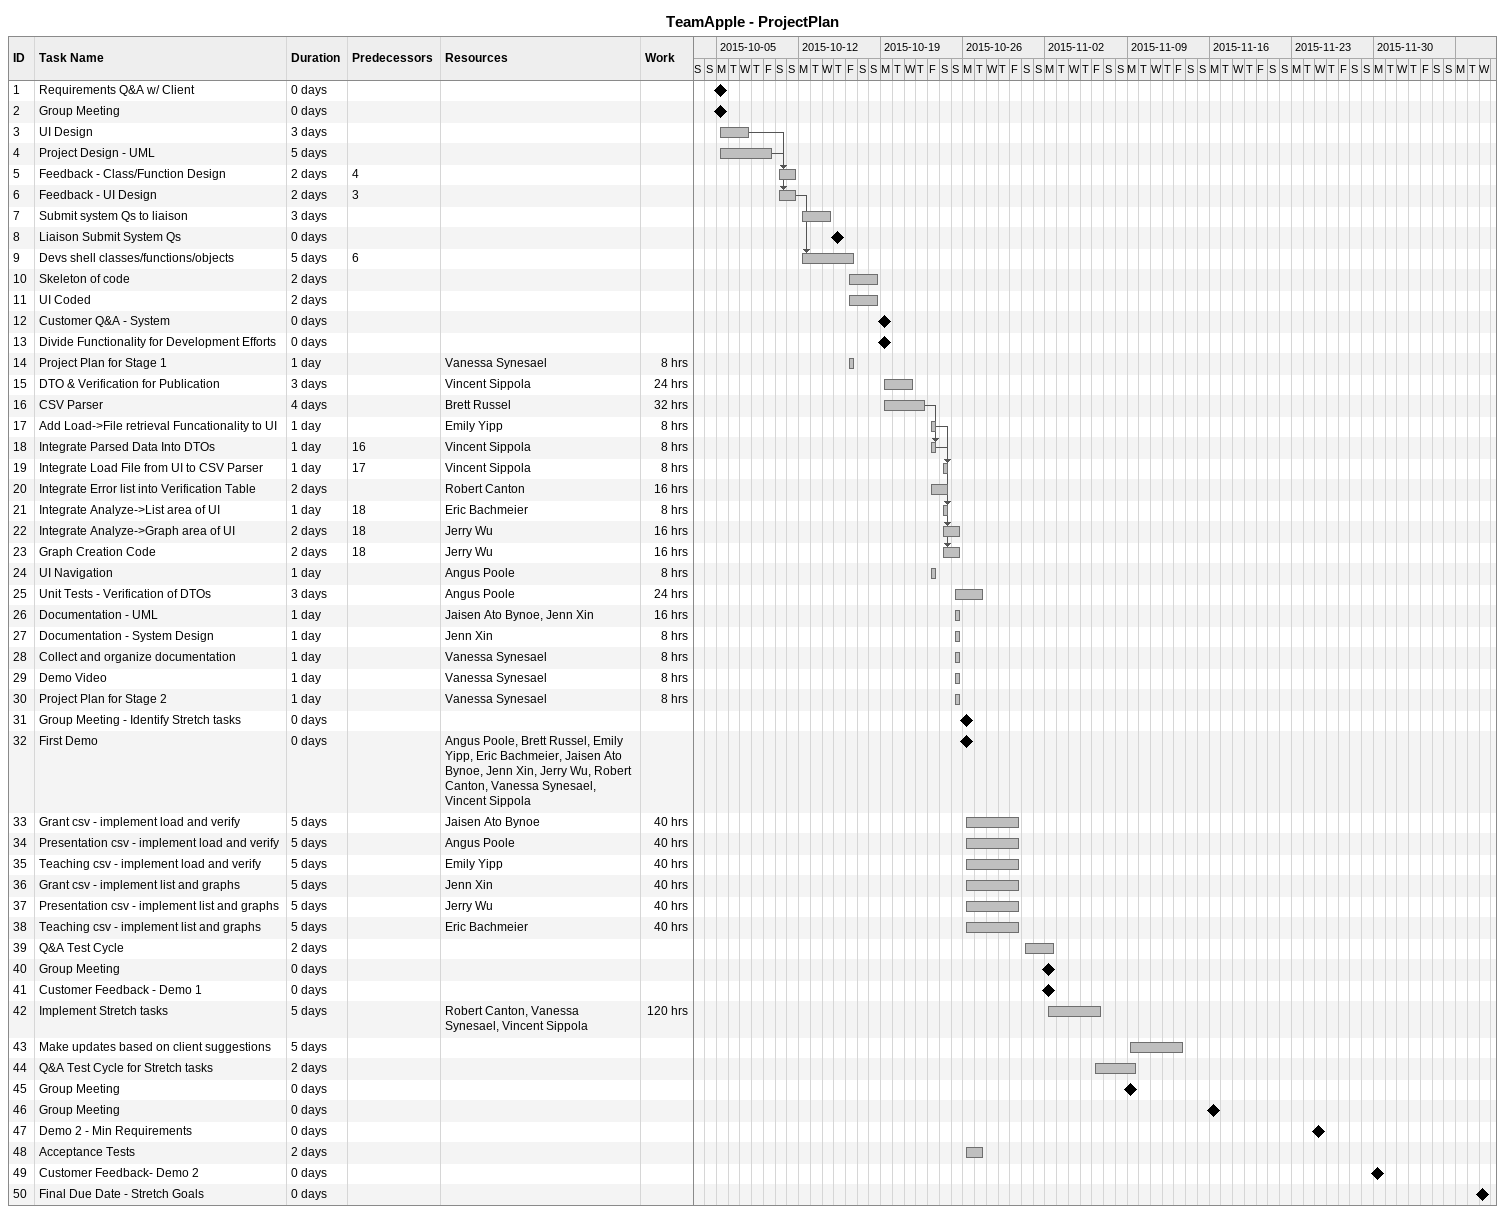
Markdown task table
TeamApple - ProjectPlan

| ID | Task | Duration | Start | Finish | Predecessors | Resources | Work (h) |
|---|---|---|---|---|---|---|---|
| 1 | Requirements Q&A w/ Client | 0d | 2015-10-05 | 2015-10-05 |  |  |  |
| 2 | Group Meeting | 0d | 2015-10-05 | 2015-10-05 |  |  |  |
| 3 | UI Design | 3d | 2015-10-05 | 2015-10-07 |  |  |  |
| 4 | Project Design - UML | 5d | 2015-10-05 | 2015-10-09 |  |  |  |
| 5 | Feedback - Class/Function Design | 2d | 2015-10-10 | 2015-10-11 | 4 |  |  |
| 6 | Feedback - UI Design | 2d | 2015-10-10 | 2015-10-11 | 3 |  |  |
| 7 | Submit system Qs to liaison | 3d | 2015-10-12 | 2015-10-14 |  |  |  |
| 8 | Liaison Submit System Qs | 0d | 2015-10-15 | 2015-10-15 |  |  |  |
| 9 | Devs shell classes/functions/objects | 5d | 2015-10-12 | 2015-10-16 | 6 |  |  |
| 10 | Skeleton of code | 2d | 2015-10-16 | 2015-10-18 |  |  |  |
| 11 | UI Coded | 2d | 2015-10-16 | 2015-10-18 |  |  |  |
| 12 | Customer Q&A - System | 0d | 2015-10-19 | 2015-10-19 |  |  |  |
| 13 | Divide Functionality for Development Efforts | 0d | 2015-10-19 | 2015-10-19 |  |  |  |
| 14 | Project Plan for Stage 1 | 1d | 2015-10-16 | 2015-10-16 |  | Vanessa Synesael | 8 |
| 15 | DTO & Verification for Publication | 3d | 2015-10-19 | 2015-10-21 |  | Vincent Sippola | 24 |
| 16 | CSV Parser | 4d | 2015-10-19 | 2015-10-22 |  | Brett Russel | 32 |
| 17 | Add Load->File retrieval Funcationality to UI | 1d | 2015-10-23 | 2015-10-23 |  | Emily Yipp | 8 |
| 18 | Integrate Parsed Data Into DTOs | 1d | 2015-10-23 | 2015-10-23 | 16 | Vincent Sippola | 8 |
| 19 | Integrate Load File from UI to CSV Parser | 1d | 2015-10-24 | 2015-10-24 | 17 | Vincent Sippola | 8 |
| 20 | Integrate Error list into Verification Table | 2d | 2015-10-23 | 2015-10-24 |  | Robert Canton | 16 |
| 21 | Integrate Analyze->List area of UI | 1d | 2015-10-24 | 2015-10-24 | 18 | Eric Bachmeier | 8 |
| 22 | Integrate Analyze->Graph area of UI | 2d | 2015-10-24 | 2015-10-25 | 18 | Jerry Wu | 16 |
| 23 | Graph Creation Code | 2d | 2015-10-24 | 2015-10-25 | 18 | Jerry Wu | 16 |
| 24 | UI Navigation | 1d | 2015-10-23 | 2015-10-23 |  | Angus Poole | 8 |
| 25 | Unit Tests - Verification of DTOs | 3d | 2015-10-25 | 2015-10-27 |  | Angus Poole | 24 |
| 26 | Documentation - UML | 1d | 2015-10-25 | 2015-10-25 |  | Jaisen Ato Bynoe, Jenn Xin | 16 |
| 27 | Documentation - System Design | 1d | 2015-10-25 | 2015-10-25 |  | Jenn Xin | 8 |
| 28 | Collect and organize documentation | 1d | 2015-10-25 | 2015-10-25 |  | Vanessa Synesael | 8 |
| 29 | Demo Video | 1d | 2015-10-25 | 2015-10-25 |  | Vanessa Synesael | 8 |
| 30 | Project Plan for Stage 2 | 1d | 2015-10-25 | 2015-10-25 |  | Vanessa Synesael | 8 |
| 31 | Group Meeting - Identify Stretch tasks | 0d | 2015-10-26 | 2015-10-26 |  |  |  |
| 32 | First Demo | 0d | 2015-10-26 | 2015-10-26 |  | Angus Poole, Brett Russel, Emily Yipp, Eric Bachmeier, Jaisen Ato Bynoe, Jenn Xin, Jerry Wu, Robert Canton, Vanessa Synesael, Vincent Sippola |  |
| 33 | Grant csv - implement load and verify | 5d | 2015-10-26 | 2015-10-30 |  | Jaisen Ato Bynoe | 40 |
| 34 | Presentation csv - implement load and verify | 5d | 2015-10-26 | 2015-10-30 |  | Angus Poole | 40 |
| 35 | Teaching csv - implement load and verify | 5d | 2015-10-26 | 2015-10-30 |  | Emily Yipp | 40 |
| 36 | Grant csv - implement list and graphs | 5d | 2015-10-26 | 2015-10-30 |  | Jenn Xin | 40 |
| 37 | Presentation csv - implement list and graphs | 5d | 2015-10-26 | 2015-10-30 |  | Jerry Wu | 40 |
| 38 | Teaching csv - implement list and graphs | 5d | 2015-10-26 | 2015-10-30 |  | Eric Bachmeier | 40 |
| 39 | Q&A Test Cycle | 2d | 2015-10-31 | 2015-11-02 |  |  |  |
| 40 | Group Meeting | 0d | 2015-11-02 | 2015-11-02 |  |  |  |
| 41 | Customer Feedback - Demo 1 | 0d | 2015-11-02 | 2015-11-02 |  |  |  |
| 42 | Implement Stretch tasks | 5d | 2015-11-02 | 2015-11-06 |  | Robert Canton, Vanessa Synesael, Vincent Sippola | 120 |
| 43 | Make updates based on client suggestions | 5d | 2015-11-09 | 2015-11-13 |  |  |  |
| 44 | Q&A Test Cycle for Stretch tasks | 2d | 2015-11-06 | 2015-11-09 |  |  |  |
| 45 | Group Meeting | 0d | 2015-11-09 | 2015-11-09 |  |  |  |
| 46 | Group Meeting | 0d | 2015-11-16 | 2015-11-16 |  |  |  |
| 47 | Demo 2 - Min Requirements | 0d | 2015-11-25 | 2015-11-25 |  |  |  |
| 48 | Acceptance Tests | 2d | 2015-10-26 | 2015-10-27 |  |  |  |
| 49 | Customer Feedback- Demo 2 | 0d | 2015-11-30 | 2015-11-30 |  |  |  |
| 50 | Final Due Date - Stretch Goals | 0d | 2015-12-09 | 2015-12-09 |  |  |  |
